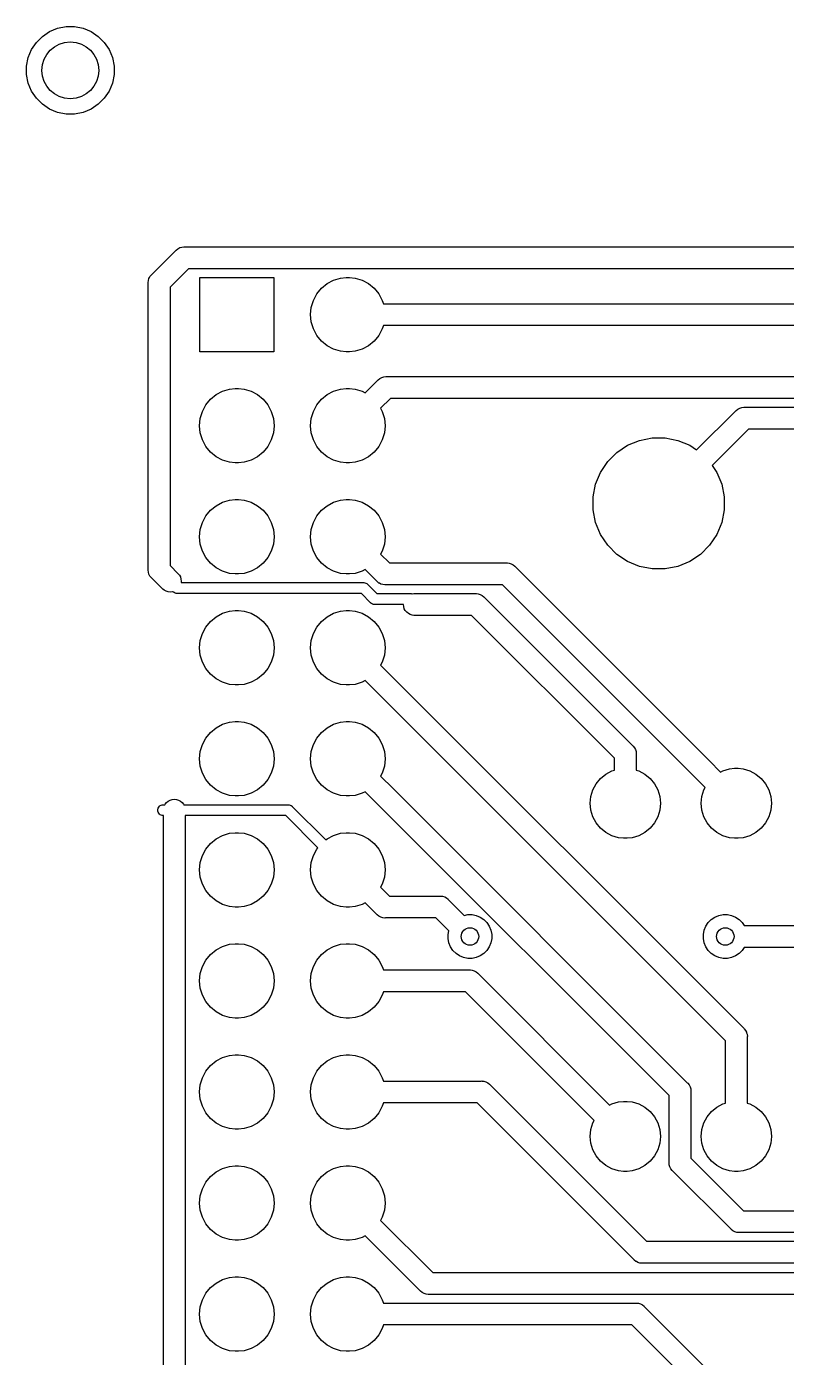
# Model space of a CAD drawing. Extents: x 83.1 to 154.9, y -87.4 to -26.9.
# Drawn here: x 83.07 to 100.46, y -57.38 to -26.94 of the extents above; entities that cross this region are included whole.
import ezdxf

# ---------------------------------------------------------------- set-up
doc = ezdxf.new("R2010")
doc.units = 0
doc.header["$MEASUREMENT"] = 0
doc.layers.add('BLACK', color=7, linetype='CONTINUOUS')

msp = doc.modelspace()

# ---------------------------------------------------------------- linework, layer by layer
at = {"layer": 'BLACK', "linetype": 'CONTINUOUS'}
for p, q in [((83.4365, -27.1632), (83.6003, -27.0538)), ((83.6003, -27.0538), (83.7823, -26.9784)), ((83.7823, -26.9784), (83.9755, -26.94)), ((83.9755, -26.94), (84.1725, -26.94)), ((84.1725, -26.94), (84.3657, -26.9784)), ((84.3657, -26.9784), (84.5477, -27.0538)), ((84.5477, -27.0538), (84.7115, -27.1632)), ((83.1878, -27.4663), (83.2972, -27.3025)), ((83.2972, -27.3025), (83.4365, -27.1632)), ((84.7115, -27.1632), (84.8508, -27.3025)), ((84.8508, -27.3025), (84.9602, -27.4663)), ((83.074, -27.8415), (83.1124, -27.6483)), ((83.1124, -27.6483), (83.1878, -27.4663)), ((84.9602, -27.4663), (85.0356, -27.6483)), ((85.0356, -27.6483), (85.074, -27.8415)), ((83.074, -28.0385), (83.074, -27.8415)), ((85.074, -27.8415), (85.074, -28.0385)), ((83.1124, -28.2317), (83.074, -28.0385)), ((83.1878, -28.4137), (83.1124, -28.2317)), ((85.0356, -28.2317), (84.9602, -28.4137)), ((85.074, -28.0385), (85.0356, -28.2317)), ((83.2972, -28.5775), (83.1878, -28.4137)), ((83.4365, -28.7168), (83.2972, -28.5775)), ((84.8508, -28.5775), (84.7115, -28.7168)), ((84.9602, -28.4137), (84.8508, -28.5775)), ((83.6003, -28.8262), (83.4365, -28.7168)), ((83.7823, -28.9016), (83.6003, -28.8262)), ((83.9755, -28.94), (83.7823, -28.9016)), ((84.3657, -28.9016), (84.1725, -28.94)), ((84.5477, -28.8262), (84.3657, -28.9016)), ((84.7115, -28.7168), (84.5477, -28.8262)), ((84.1725, -28.94), (83.9755, -28.94)), ((85.9379, -32.6105), (86.4885, -32.0599)), ((86.4885, -32.0599), (86.4964, -32.0504)), ((86.4964, -32.0504), (86.5344, -32.0191)), ((86.5344, -32.0191), (86.5779, -31.9959)), ((86.5779, -31.9959), (86.625, -31.9816)), ((86.625, -31.9816), (86.674, -31.9768)), ((86.674, -31.9768), (86.6863, -31.978)), ((86.6863, -31.978), (135.88, -31.978)), ((86.7776, -32.478), (86.356, -32.8995)), ((135.788, -32.478), (86.7776, -32.478)), ((85.8548, -32.796), (85.8596, -32.747)), ((85.856, -32.8083), (85.8548, -32.796)), ((85.856, -39.3577), (85.856, -32.8083)), ((85.8596, -32.747), (85.8739, -32.6999)), ((85.8739, -32.6999), (85.8856, -32.678)), ((85.8856, -32.678), (85.8971, -32.6564)), ((85.8971, -32.6564), (85.9284, -32.6184)), ((85.9284, -32.6184), (85.9379, -32.6105)), ((87.034, -34.378), (87.034, -32.678)), ((87.034, -32.678), (88.734, -32.678)), ((88.734, -32.678), (88.734, -34.378)), ((89.8201, -32.9241), (89.9495, -32.8178)), ((89.9495, -32.8178), (90.0971, -32.7389)), ((90.0971, -32.7389), (90.2574, -32.6903)), ((90.2574, -32.6903), (90.3823, -32.678)), ((90.3823, -32.678), (90.4657, -32.678)), ((90.4657, -32.678), (90.5906, -32.6903)), ((90.5906, -32.6903), (90.7509, -32.7389)), ((90.7509, -32.7389), (90.8985, -32.8178)), ((90.8985, -32.8178), (91.0279, -32.9241)), ((86.356, -32.8995), (86.356, -39.2664)), ((89.6349, -33.2011), (89.7138, -33.0535)), ((89.7138, -33.0535), (89.8201, -32.9241)), ((91.0279, -32.9241), (91.1342, -33.0535)), ((91.1342, -33.0535), (91.2131, -33.2011)), ((89.5699, -33.528), (89.5863, -33.3614)), ((89.5863, -33.3614), (89.6349, -33.2011)), ((91.2131, -33.2011), (91.2364, -33.278)), ((91.2364, -33.278), (113.526, -33.278)), ((89.5863, -33.6946), (89.5699, -33.528)), ((89.6349, -33.8549), (89.5863, -33.6946)), ((91.2364, -33.778), (91.2131, -33.8549)), ((113.434, -33.778), (91.2364, -33.778)), ((89.7138, -34.0025), (89.6349, -33.8549)), ((89.8201, -34.1319), (89.7138, -34.0025)), ((91.1342, -34.0025), (91.0279, -34.1319)), ((91.2131, -33.8549), (91.1342, -34.0025)), ((88.734, -34.378), (87.034, -34.378)), ((89.9495, -34.2382), (89.8201, -34.1319)), ((90.0971, -34.3171), (89.9495, -34.2382)), ((90.2574, -34.3657), (90.0971, -34.3171)), ((90.3823, -34.378), (90.2574, -34.3657)), ((90.4657, -34.378), (90.3823, -34.378)), ((90.5906, -34.3657), (90.4657, -34.378)), ((90.7509, -34.3171), (90.5906, -34.3657)), ((90.8985, -34.2382), (90.7509, -34.3171)), ((91.0279, -34.1319), (90.8985, -34.2382)), ((91.1184, -35.0184), (91.1564, -34.9871)), ((91.1564, -34.9871), (91.1999, -34.9639)), ((91.1999, -34.9639), (91.247, -34.9496)), ((91.247, -34.9496), (91.296, -34.9448)), ((91.296, -34.9448), (91.3083, -34.946)), ((91.3083, -34.946), (109.19, -34.946)), ((87.4095, -35.3578), (87.5571, -35.2789)), ((87.5571, -35.2789), (87.7174, -35.2303)), ((87.7174, -35.2303), (87.8423, -35.218)), ((87.8423, -35.218), (87.9257, -35.218)), ((87.9257, -35.218), (88.0506, -35.2303)), ((88.0506, -35.2303), (88.2109, -35.2789)), ((88.2109, -35.2789), (88.3585, -35.3578)), ((89.9495, -35.3578), (90.0971, -35.2789)), ((90.0971, -35.2789), (90.2574, -35.2303)), ((90.2574, -35.2303), (90.3823, -35.218)), ((90.3823, -35.218), (90.4657, -35.218)), ((90.4657, -35.218), (90.5906, -35.2303)), ((90.5906, -35.2303), (90.7509, -35.2789)), ((90.7509, -35.2789), (90.8217, -35.3168)), ((90.8217, -35.3168), (91.1105, -35.0279)), ((91.1105, -35.0279), (91.1184, -35.0184)), ((87.0949, -35.7411), (87.1738, -35.5935)), ((87.1738, -35.5935), (87.2801, -35.4641)), ((87.2801, -35.4641), (87.4095, -35.3578)), ((88.3585, -35.3578), (88.4879, -35.4641)), ((88.4879, -35.4641), (88.5942, -35.5935)), ((88.5942, -35.5935), (88.6731, -35.7411)), ((89.6349, -35.7411), (89.7138, -35.5935)), ((89.7138, -35.5935), (89.8201, -35.4641)), ((89.8201, -35.4641), (89.9495, -35.3578)), ((91.3996, -35.446), (91.1752, -35.6703)), ((109.098, -35.446), (91.3996, -35.446)), ((87.0299, -36.068), (87.0463, -35.9014)), ((87.0463, -35.9014), (87.0949, -35.7411)), ((88.6731, -35.7411), (88.7217, -35.9014)), ((88.7217, -35.9014), (88.7381, -36.068)), ((89.5699, -36.068), (89.5863, -35.9014)), ((89.5863, -35.9014), (89.6349, -35.7411)), ((91.1752, -35.6703), (91.2131, -35.7411)), ((91.2131, -35.7411), (91.2617, -35.9014)), ((91.2617, -35.9014), (91.2781, -36.068)), ((98.4055, -36.6229), (99.3005, -35.7279)), ((99.3005, -35.7279), (99.3084, -35.7184)), ((99.3084, -35.7184), (99.3464, -35.6871)), ((99.3464, -35.6871), (99.3899, -35.6639)), ((99.3899, -35.6639), (99.437, -35.6496)), ((99.437, -35.6496), (99.486, -35.6448)), ((99.486, -35.6448), (99.4983, -35.646)), ((99.4983, -35.646), (104.464, -35.646)), ((87.0463, -36.2346), (87.0299, -36.068)), ((88.7381, -36.068), (88.7217, -36.2346)), ((89.5863, -36.2346), (89.5699, -36.068)), ((91.2781, -36.068), (91.2617, -36.2346)), ((99.5896, -36.146), (98.7591, -36.9765)), ((104.372, -36.146), (99.5896, -36.146)), ((87.0949, -36.3949), (87.0463, -36.2346)), ((87.1738, -36.5425), (87.0949, -36.3949)), ((88.6731, -36.3949), (88.5942, -36.5425)), ((88.7217, -36.2346), (88.6731, -36.3949)), ((89.6349, -36.3949), (89.5863, -36.2346)), ((89.7138, -36.5425), (89.6349, -36.3949)), ((91.2131, -36.3949), (91.1342, -36.5425)), ((91.2617, -36.2346), (91.2131, -36.3949)), ((96.5798, -36.6809), (96.8255, -36.5167)), ((96.8255, -36.5167), (97.0985, -36.4036)), ((97.0985, -36.4036), (97.3883, -36.346)), ((97.3883, -36.346), (97.6837, -36.346)), ((97.6837, -36.346), (97.9735, -36.4036)), ((97.9735, -36.4036), (98.2465, -36.5167)), ((98.2465, -36.5167), (98.4055, -36.6229)), ((87.2801, -36.6719), (87.1738, -36.5425)), ((87.4095, -36.7782), (87.2801, -36.6719)), ((87.5571, -36.8571), (87.4095, -36.7782)), ((88.3585, -36.7782), (88.2109, -36.8571)), ((88.4879, -36.6719), (88.3585, -36.7782)), ((88.5942, -36.5425), (88.4879, -36.6719)), ((89.8201, -36.6719), (89.7138, -36.5425)), ((89.9495, -36.7782), (89.8201, -36.6719)), ((90.0971, -36.8571), (89.9495, -36.7782)), ((90.8985, -36.7782), (90.7509, -36.8571)), ((91.0279, -36.6719), (90.8985, -36.7782)), ((91.1342, -36.5425), (91.0279, -36.6719)), ((96.3709, -36.8898), (96.5798, -36.6809)), ((87.7174, -36.9057), (87.5571, -36.8571)), ((87.8423, -36.918), (87.7174, -36.9057)), ((87.9257, -36.918), (87.8423, -36.918)), ((88.0506, -36.9057), (87.9257, -36.918)), ((88.2109, -36.8571), (88.0506, -36.9057)), ((90.2574, -36.9057), (90.0971, -36.8571)), ((90.3823, -36.918), (90.2574, -36.9057)), ((90.4657, -36.918), (90.3823, -36.918)), ((90.5906, -36.9057), (90.4657, -36.918)), ((90.7509, -36.8571), (90.5906, -36.9057)), ((96.0936, -37.4085), (96.2067, -37.1355)), ((96.2067, -37.1355), (96.3709, -36.8898)), ((98.7591, -36.9765), (98.8653, -37.1355)), ((98.8653, -37.1355), (98.9784, -37.4085)), ((96.036, -37.6983), (96.0936, -37.4085)), ((98.9784, -37.4085), (99.036, -37.6983)), ((96.036, -37.9937), (96.036, -37.6983)), ((99.036, -37.6983), (99.036, -37.9937)), ((87.1738, -38.1335), (87.2801, -38.0041)), ((87.2801, -38.0041), (87.4095, -37.8978)), ((87.4095, -37.8978), (87.5571, -37.8189)), ((87.5571, -37.8189), (87.7174, -37.7703)), ((87.7174, -37.7703), (87.8423, -37.758)), ((87.8423, -37.758), (87.9257, -37.758)), ((87.9257, -37.758), (88.0506, -37.7703)), ((88.0506, -37.7703), (88.2109, -37.8189)), ((88.2109, -37.8189), (88.3585, -37.8978)), ((88.3585, -37.8978), (88.4879, -38.0041)), ((88.4879, -38.0041), (88.5942, -38.1335)), ((89.7138, -38.1335), (89.8201, -38.0041)), ((89.8201, -38.0041), (89.9495, -37.8978)), ((89.9495, -37.8978), (90.0971, -37.8189)), ((90.0971, -37.8189), (90.2574, -37.7703)), ((90.2574, -37.7703), (90.3823, -37.758)), ((90.3823, -37.758), (90.4657, -37.758)), ((90.4657, -37.758), (90.5906, -37.7703)), ((90.5906, -37.7703), (90.7509, -37.8189)), ((90.7509, -37.8189), (90.8985, -37.8978)), ((90.8985, -37.8978), (91.0279, -38.0041)), ((91.0279, -38.0041), (91.1342, -38.1335)), ((96.0936, -38.2835), (96.036, -37.9937)), ((99.036, -37.9937), (98.9784, -38.2835)), ((87.0463, -38.4414), (87.0949, -38.2811)), ((87.0949, -38.2811), (87.1738, -38.1335)), ((88.5942, -38.1335), (88.6731, -38.2811)), ((88.6731, -38.2811), (88.7217, -38.4414)), ((89.5863, -38.4414), (89.6349, -38.2811)), ((89.6349, -38.2811), (89.7138, -38.1335)), ((91.1342, -38.1335), (91.2131, -38.2811)), ((91.2131, -38.2811), (91.2617, -38.4414)), ((96.2067, -38.5565), (96.0936, -38.2835)), ((98.9784, -38.2835), (98.8653, -38.5565)), ((87.0299, -38.608), (87.0463, -38.4414)), ((87.0463, -38.7746), (87.0299, -38.608)), ((88.7217, -38.4414), (88.7381, -38.608)), ((88.7381, -38.608), (88.7217, -38.7746)), ((89.5699, -38.608), (89.5863, -38.4414)), ((89.5863, -38.7746), (89.5699, -38.608)), ((91.2617, -38.4414), (91.2781, -38.608)), ((91.2781, -38.608), (91.2617, -38.7746)), ((96.3709, -38.8022), (96.2067, -38.5565)), ((98.8653, -38.5565), (98.7011, -38.8022)), ((87.0949, -38.9349), (87.0463, -38.7746)), ((87.1738, -39.0825), (87.0949, -38.9349)), ((88.6731, -38.9349), (88.5942, -39.0825)), ((88.7217, -38.7746), (88.6731, -38.9349)), ((89.6349, -38.9349), (89.5863, -38.7746)), ((89.7138, -39.0825), (89.6349, -38.9349)), ((91.2131, -38.9349), (91.1752, -39.0057)), ((91.2617, -38.7746), (91.2131, -38.9349)), ((96.5798, -39.0111), (96.3709, -38.8022)), ((98.7011, -38.8022), (98.4922, -39.0111)), ((87.2801, -39.2119), (87.1738, -39.0825)), ((87.4095, -39.3182), (87.2801, -39.2119)), ((88.4879, -39.2119), (88.3585, -39.3182)), ((88.5942, -39.0825), (88.4879, -39.2119)), ((89.8201, -39.2119), (89.7138, -39.0825)), ((89.9495, -39.3182), (89.8201, -39.2119)), ((91.1752, -39.0057), (91.3776, -39.208)), ((91.3776, -39.208), (94.0557, -39.208)), ((94.0557, -39.208), (94.068, -39.2068)), ((94.068, -39.2068), (94.0803, -39.208)), ((94.0803, -39.208), (94.117, -39.2116)), ((94.117, -39.2116), (94.1641, -39.2259)), ((94.1641, -39.2259), (94.2076, -39.2491)), ((94.2076, -39.2491), (94.2456, -39.2804)), ((96.8255, -39.1753), (96.5798, -39.0111)), ((97.0985, -39.2884), (96.8255, -39.1753)), ((98.2465, -39.1753), (97.9735, -39.2884)), ((98.4922, -39.0111), (98.2465, -39.1753)), ((85.8548, -39.37), (85.856, -39.3577)), ((85.8596, -39.419), (85.8548, -39.37)), ((85.8739, -39.4661), (85.8596, -39.419)), ((85.8971, -39.5096), (85.8739, -39.4661)), ((85.8739, -39.4661), (85.8739, -39.4661)), ((85.9284, -39.5476), (85.8971, -39.5096)), ((85.9379, -39.5555), (85.9284, -39.5476)), ((86.1919, -39.8095), (85.9379, -39.5555)), ((86.356, -39.2664), (86.5455, -39.4559)), ((86.5455, -39.4559), (86.5689, -39.4844)), ((86.5689, -39.4844), (86.5921, -39.5279)), ((86.5921, -39.5279), (86.6064, -39.575)), ((87.5571, -39.3971), (87.4095, -39.3182)), ((87.7174, -39.4457), (87.5571, -39.3971)), ((87.8423, -39.458), (87.7174, -39.4457)), ((87.9257, -39.458), (87.8423, -39.458)), ((88.0506, -39.4457), (87.9257, -39.458)), ((88.2109, -39.3971), (88.0506, -39.4457)), ((88.3585, -39.3182), (88.2109, -39.3971)), ((90.0971, -39.3971), (89.9495, -39.3182)), ((90.2574, -39.4457), (90.0971, -39.3971)), ((90.3823, -39.458), (90.2574, -39.4457)), ((90.4657, -39.458), (90.3823, -39.458)), ((90.5906, -39.4457), (90.4657, -39.458)), ((90.7509, -39.3971), (90.5906, -39.4457)), ((90.8217, -39.3592), (90.7509, -39.3971)), ((91.0885, -39.6261), (90.8217, -39.3592)), ((94.2456, -39.2804), (94.2535, -39.2899)), ((94.2535, -39.2899), (98.6995, -43.7359)), ((97.3883, -39.346), (97.0985, -39.2884)), ((97.6837, -39.346), (97.3883, -39.346)), ((97.9735, -39.2884), (97.6837, -39.346)), ((86.2204, -39.8329), (86.1919, -39.8095)), ((86.2639, -39.8561), (86.2204, -39.8329)), ((86.311, -39.8704), (86.2639, -39.8561)), ((86.36, -39.8752), (86.311, -39.8704)), ((86.409, -39.8704), (86.36, -39.8752)), ((86.4248, -39.8656), (86.409, -39.8704)), ((86.4263, -39.8671), (86.4248, -39.8656)), ((86.4302, -39.8718), (86.4263, -39.8671)), ((86.4349, -39.8757), (86.4302, -39.8718)), ((86.6064, -39.575), (86.6112, -39.624)), ((86.6112, -39.624), (86.6079, -39.658)), ((86.6079, -39.658), (90.7797, -39.658)), ((90.7797, -39.658), (90.7858, -39.6574)), ((90.7858, -39.6574), (90.7919, -39.658)), ((90.7919, -39.658), (90.7919, -39.658)), ((90.7919, -39.658), (90.8103, -39.6598)), ((90.8103, -39.6598), (90.8339, -39.667)), ((90.8339, -39.667), (90.8556, -39.6786)), ((90.8556, -39.6786), (90.8746, -39.6942)), ((90.8746, -39.6942), (90.8785, -39.699)), ((90.8785, -39.699), (91.0876, -39.908)), ((91.0964, -39.6356), (91.0885, -39.6261)), ((91.1344, -39.6669), (91.0964, -39.6356)), ((91.1459, -39.673), (91.1344, -39.6669)), ((91.1779, -39.6901), (91.1459, -39.673)), ((91.225, -39.7044), (91.1779, -39.6901)), ((91.274, -39.7092), (91.225, -39.7044)), ((91.2863, -39.708), (91.274, -39.7092)), ((93.9644, -39.708), (91.2863, -39.708)), ((98.3459, -44.0895), (93.9644, -39.708)), ((86.4467, -39.8854), (86.4349, -39.8757)), ((86.4349, -39.8757), (86.4349, -39.8757)), ((86.4492, -39.8874), (86.4467, -39.8854)), ((86.4709, -39.899), (86.4492, -39.8874)), ((86.4945, -39.9062), (86.4709, -39.899)), ((86.5129, -39.908), (86.4945, -39.9062)), ((86.519, -39.9086), (86.5129, -39.908)), ((86.5129, -39.908), (86.5129, -39.908)), ((86.5251, -39.908), (86.519, -39.9086)), ((90.734, -39.908), (86.5251, -39.908)), ((90.9431, -40.1171), (90.734, -39.908)), ((90.947, -40.1218), (90.9431, -40.1171)), ((90.9518, -40.1257), (90.947, -40.1218)), ((90.966, -40.1374), (90.9518, -40.1257)), ((90.9878, -40.1491), (90.966, -40.1374)), ((91.0113, -40.1562), (90.9878, -40.1491)), ((91.0297, -40.158), (91.0113, -40.1562)), ((91.0358, -40.1586), (91.0297, -40.158)), ((91.0297, -40.158), (91.0297, -40.158)), ((91.0419, -40.158), (91.0358, -40.1586)), ((91.6968, -40.158), (91.0419, -40.158)), ((91.0876, -39.908), (91.8429, -39.908)), ((91.7016, -40.207), (91.6968, -40.158)), ((91.8429, -39.908), (91.849, -39.9074)), ((91.849, -39.9074), (91.8551, -39.908)), ((91.8551, -39.908), (91.8551, -39.908)), ((91.8551, -39.908), (91.8735, -39.9098)), ((91.8735, -39.9098), (91.8892, -39.9146)), ((91.8892, -39.9146), (91.899, -39.9116)), ((91.899, -39.9116), (91.9357, -39.908)), ((91.9357, -39.908), (93.3471, -39.908)), ((93.3471, -39.908), (93.3594, -39.9068)), ((93.3594, -39.9068), (93.3717, -39.908)), ((93.3717, -39.908), (93.4084, -39.9116)), ((93.4084, -39.9116), (93.4555, -39.9259)), ((93.4555, -39.9259), (93.4989, -39.9491)), ((93.4989, -39.9491), (93.537, -39.9804)), ((93.537, -39.9804), (93.5448, -39.9899)), ((93.5448, -39.9899), (96.9421, -43.3872)), ((87.2801, -40.5441), (87.4095, -40.4378)), ((87.4095, -40.4378), (87.5571, -40.3589)), ((87.5571, -40.3589), (87.7174, -40.3103)), ((87.7174, -40.3103), (87.8423, -40.298)), ((87.8423, -40.298), (87.9257, -40.298)), ((87.9257, -40.298), (88.0506, -40.3103)), ((88.0506, -40.3103), (88.2109, -40.3589)), ((88.2109, -40.3589), (88.3585, -40.4378)), ((88.3585, -40.4378), (88.4879, -40.5441)), ((89.8201, -40.5441), (89.9495, -40.4378)), ((89.9495, -40.4378), (90.0971, -40.3589)), ((90.0971, -40.3589), (90.2574, -40.3103)), ((90.2574, -40.3103), (90.3823, -40.298)), ((90.3823, -40.298), (90.4657, -40.298)), ((90.4657, -40.298), (90.5906, -40.3103)), ((90.5906, -40.3103), (90.7509, -40.3589)), ((90.7509, -40.3589), (90.8985, -40.4378)), ((90.8985, -40.4378), (91.0279, -40.5441)), ((91.7159, -40.2541), (91.7016, -40.207)), ((91.7391, -40.2976), (91.7159, -40.2541)), ((91.7704, -40.3356), (91.7391, -40.2976)), ((91.8084, -40.3669), (91.7704, -40.3356)), ((91.8519, -40.3901), (91.8084, -40.3669)), ((91.899, -40.4044), (91.8519, -40.3901)), ((91.9357, -40.408), (91.899, -40.4044)), ((93.2558, -40.408), (91.9357, -40.408)), ((96.524, -43.6762), (93.2558, -40.408)), ((87.0949, -40.8211), (87.1738, -40.6735)), ((87.1738, -40.6735), (87.2801, -40.5441)), ((88.4879, -40.5441), (88.5942, -40.6735)), ((88.5942, -40.6735), (88.6731, -40.8211)), ((89.6349, -40.8211), (89.7138, -40.6735)), ((89.7138, -40.6735), (89.8201, -40.5441)), ((91.0279, -40.5441), (91.1342, -40.6735)), ((91.1342, -40.6735), (91.2131, -40.8211)), ((87.0299, -41.148), (87.0463, -40.9814)), ((87.0463, -40.9814), (87.0949, -40.8211)), ((88.6731, -40.8211), (88.7217, -40.9814)), ((88.7217, -40.9814), (88.7381, -41.148)), ((89.5699, -41.148), (89.5863, -40.9814)), ((89.5863, -40.9814), (89.6349, -40.8211)), ((91.2131, -40.8211), (91.2617, -40.9814)), ((91.2617, -40.9814), (91.2781, -41.148)), ((87.0463, -41.3146), (87.0299, -41.148)), ((87.0949, -41.4749), (87.0463, -41.3146)), ((88.7217, -41.3146), (88.6731, -41.4749)), ((88.7381, -41.148), (88.7217, -41.3146)), ((89.5863, -41.3146), (89.5699, -41.148)), ((89.6349, -41.4749), (89.5863, -41.3146)), ((91.2617, -41.3146), (91.2131, -41.4749)), ((91.2781, -41.148), (91.2617, -41.3146)), ((87.1738, -41.6225), (87.0949, -41.4749)), ((87.2801, -41.7519), (87.1738, -41.6225)), ((88.5942, -41.6225), (88.4879, -41.7519)), ((88.6731, -41.4749), (88.5942, -41.6225)), ((89.7138, -41.6225), (89.6349, -41.4749)), ((89.8201, -41.7519), (89.7138, -41.6225)), ((91.2131, -41.4749), (91.1752, -41.5457)), ((91.1752, -41.5457), (99.4821, -49.8525)), ((87.4095, -41.8582), (87.2801, -41.7519)), ((87.5571, -41.9371), (87.4095, -41.8582)), ((87.7174, -41.9857), (87.5571, -41.9371)), ((87.8423, -41.998), (87.7174, -41.9857)), ((87.9257, -41.998), (87.8423, -41.998)), ((88.0506, -41.9857), (87.9257, -41.998)), ((88.2109, -41.9371), (88.0506, -41.9857)), ((88.3585, -41.8582), (88.2109, -41.9371)), ((88.4879, -41.7519), (88.3585, -41.8582)), ((89.9495, -41.8582), (89.8201, -41.7519)), ((90.0971, -41.9371), (89.9495, -41.8582)), ((90.2574, -41.9857), (90.0971, -41.9371)), ((90.3823, -41.998), (90.2574, -41.9857)), ((90.4657, -41.998), (90.3823, -41.998)), ((90.5906, -41.9857), (90.4657, -41.998)), ((90.7509, -41.9371), (90.5906, -41.9857)), ((90.8217, -41.8992), (90.7509, -41.9371)), ((99.064, -50.1416), (90.8217, -41.8992)), ((87.4095, -42.9778), (87.5571, -42.8989)), ((87.5571, -42.8989), (87.7174, -42.8503)), ((87.7174, -42.8503), (87.8423, -42.838)), ((87.8423, -42.838), (87.9257, -42.838)), ((87.9257, -42.838), (88.0506, -42.8503)), ((88.0506, -42.8503), (88.2109, -42.8989)), ((88.2109, -42.8989), (88.3585, -42.9778)), ((89.9495, -42.9778), (90.0971, -42.8989)), ((90.0971, -42.8989), (90.2574, -42.8503)), ((90.2574, -42.8503), (90.3823, -42.838)), ((90.3823, -42.838), (90.4657, -42.838)), ((90.4657, -42.838), (90.5906, -42.8503)), ((90.5906, -42.8503), (90.7509, -42.8989)), ((90.7509, -42.8989), (90.8985, -42.9778)), ((87.0949, -43.3611), (87.1738, -43.2135)), ((87.1738, -43.2135), (87.2801, -43.0841)), ((87.2801, -43.0841), (87.4095, -42.9778)), ((88.3585, -42.9778), (88.4879, -43.0841)), ((88.4879, -43.0841), (88.5942, -43.2135)), ((88.5942, -43.2135), (88.6731, -43.3611)), ((89.6349, -43.3611), (89.7138, -43.2135)), ((89.7138, -43.2135), (89.8201, -43.0841)), ((89.8201, -43.0841), (89.9495, -42.9778)), ((90.8985, -42.9778), (91.0279, -43.0841)), ((91.0279, -43.0841), (91.1342, -43.2135)), ((91.1342, -43.2135), (91.2131, -43.3611)), ((87.0299, -43.688), (87.0463, -43.5214)), ((87.0463, -43.5214), (87.0949, -43.3611)), ((88.6731, -43.3611), (88.7217, -43.5214)), ((88.7217, -43.5214), (88.7381, -43.688)), ((89.5699, -43.688), (89.5863, -43.5214)), ((89.5863, -43.5214), (89.6349, -43.3611)), ((91.2131, -43.3611), (91.2617, -43.5214)), ((91.2617, -43.5214), (91.2781, -43.688)), ((96.9421, -43.3872), (96.9516, -43.395)), ((96.9516, -43.395), (96.9829, -43.4331)), ((96.9829, -43.4331), (97.0061, -43.4765)), ((97.0061, -43.4765), (97.0204, -43.5236)), ((97.0204, -43.5236), (97.0223, -43.5436)), ((87.0463, -43.8546), (87.0299, -43.688)), ((88.7381, -43.688), (88.7217, -43.8546)), ((89.5863, -43.8546), (89.5699, -43.688)), ((91.2781, -43.688), (91.2617, -43.8546)), ((96.524, -43.9438), (96.524, -43.6762)), ((97.0223, -43.5436), (97.0252, -43.5726)), ((97.0252, -43.5726), (97.024, -43.5849)), ((97.024, -43.5849), (97.024, -43.9438)), ((98.6995, -43.7359), (98.6995, -43.7359)), ((98.6995, -43.7359), (98.9533, -43.9897)), ((87.0949, -44.0149), (87.0463, -43.8546)), ((87.1738, -44.1625), (87.0949, -44.0149)), ((88.6731, -44.0149), (88.5942, -44.1625)), ((88.7217, -43.8546), (88.6731, -44.0149)), ((89.6349, -44.0149), (89.5863, -43.8546)), ((89.7138, -44.1625), (89.6349, -44.0149)), ((91.2131, -44.0149), (91.1752, -44.0857)), ((91.1752, -44.0857), (91.4595, -44.3699)), ((91.2617, -43.8546), (91.2131, -44.0149)), ((96.1056, -44.2574), (96.2056, -44.1356)), ((96.2056, -44.1356), (96.3274, -44.0356)), ((96.3274, -44.0356), (96.4664, -43.9613)), ((96.4664, -43.9613), (96.524, -43.9438)), ((97.024, -43.9438), (97.0816, -43.9613)), ((97.0816, -43.9613), (97.2206, -44.0356)), ((97.2206, -44.0356), (97.3424, -44.1356)), ((97.3424, -44.1356), (97.4424, -44.2574)), ((98.5997, -44.3433), (98.3459, -44.0895)), ((98.3459, -44.0895), (98.3459, -44.0895)), ((98.9533, -43.9897), (99.0064, -43.9613)), ((99.0064, -43.9613), (99.1572, -43.9156)), ((99.1572, -43.9156), (99.2747, -43.904)), ((99.2747, -43.904), (99.3533, -43.904)), ((99.3533, -43.904), (99.4708, -43.9156)), ((99.4708, -43.9156), (99.6216, -43.9613)), ((99.6216, -43.9613), (99.7606, -44.0356)), ((99.7606, -44.0356), (99.8824, -44.1356)), ((99.8824, -44.1356), (99.9824, -44.2574)), ((87.2801, -44.2919), (87.1738, -44.1625)), ((87.4095, -44.3982), (87.2801, -44.2919)), ((87.5571, -44.4771), (87.4095, -44.3982)), ((88.3585, -44.3982), (88.2109, -44.4771)), ((88.4879, -44.2919), (88.3585, -44.3982)), ((88.5942, -44.1625), (88.4879, -44.2919)), ((89.8201, -44.2919), (89.7138, -44.1625)), ((89.9495, -44.3982), (89.8201, -44.2919)), ((90.0971, -44.4771), (89.9495, -44.3982)), ((90.8217, -44.4392), (90.7509, -44.4771)), ((91.1059, -44.7235), (90.8217, -44.4392)), ((91.4595, -44.3699), (91.4595, -44.3699)), ((91.4595, -44.3699), (98.1921, -51.1025)), ((95.9856, -44.5472), (96.0313, -44.3964)), ((96.0313, -44.3964), (96.1056, -44.2574)), ((97.4424, -44.2574), (97.5167, -44.3964)), ((97.5167, -44.3964), (97.5624, -44.5472)), ((98.5256, -44.5472), (98.5713, -44.3964)), ((98.5713, -44.3964), (98.5997, -44.3433)), ((99.9824, -44.2574), (100.057, -44.3964)), ((100.057, -44.3964), (100.102, -44.5472)), ((86.1529, -44.747), (86.1765, -44.7398)), ((86.1765, -44.7398), (86.1949, -44.738)), ((86.1949, -44.738), (86.2383, -44.738)), ((86.2383, -44.738), (86.2461, -44.7234)), ((86.2461, -44.7234), (86.2774, -44.6854)), ((86.2774, -44.6854), (86.3154, -44.6541)), ((86.3154, -44.6541), (86.3589, -44.6309)), ((86.3589, -44.6309), (86.406, -44.6166)), ((86.406, -44.6166), (86.455, -44.6118)), ((86.455, -44.6118), (86.504, -44.6166)), ((86.504, -44.6166), (86.5511, -44.6309)), ((86.5511, -44.6309), (86.5946, -44.6541)), ((86.5946, -44.6541), (86.6326, -44.6854)), ((86.6326, -44.6854), (86.6639, -44.7234)), ((86.6639, -44.7234), (86.6717, -44.738)), ((86.6717, -44.738), (89.0529, -44.738)), ((87.7174, -44.5257), (87.5571, -44.4771)), ((87.8423, -44.538), (87.7174, -44.5257)), ((87.9257, -44.538), (87.8423, -44.538)), ((88.0506, -44.5257), (87.9257, -44.538)), ((88.2109, -44.4771), (88.0506, -44.5257)), ((89.0529, -44.738), (89.059, -44.7374)), ((89.059, -44.7374), (89.0651, -44.738)), ((89.0651, -44.738), (89.0651, -44.738)), ((89.0651, -44.738), (89.0835, -44.7398)), ((89.0835, -44.7398), (89.1071, -44.747)), ((90.2574, -44.5257), (90.0971, -44.4771)), ((90.3823, -44.538), (90.2574, -44.5257)), ((90.4657, -44.538), (90.3823, -44.538)), ((90.5906, -44.5257), (90.4657, -44.538)), ((90.7509, -44.4771), (90.5906, -44.5257)), ((97.774, -51.3916), (91.1059, -44.7235)), ((91.1059, -44.7235), (91.1059, -44.7235)), ((95.9701, -44.704), (95.9856, -44.5472)), ((95.9856, -44.8608), (95.9701, -44.704)), ((97.5624, -44.5472), (97.5779, -44.704)), ((97.5779, -44.704), (97.5624, -44.8608)), ((98.5101, -44.704), (98.5256, -44.5472)), ((98.5256, -44.8608), (98.5101, -44.704)), ((100.102, -44.5472), (100.118, -44.704)), ((100.118, -44.704), (100.102, -44.8608)), ((86.0754, -44.863), (86.0778, -44.8385)), ((86.0778, -44.8875), (86.0754, -44.863)), ((86.0778, -44.8385), (86.085, -44.8149)), ((86.085, -44.9111), (86.0778, -44.8875)), ((86.085, -44.8149), (86.0966, -44.7932)), ((86.0966, -44.9328), (86.085, -44.9111)), ((86.0966, -44.7932), (86.1122, -44.7742)), ((86.1122, -44.9518), (86.0966, -44.9328)), ((86.1122, -44.7742), (86.1312, -44.7586)), ((86.1312, -44.9674), (86.1122, -44.9518)), ((86.1312, -44.7586), (86.1529, -44.747)), ((86.1529, -44.979), (86.1312, -44.9674)), ((86.1765, -44.9862), (86.1529, -44.979)), ((86.1949, -44.988), (86.1765, -44.9862)), ((86.205, -44.988), (86.1949, -44.988)), ((86.205, -67.8734), (86.205, -44.988)), ((89.0072, -44.988), (86.705, -44.988)), ((86.705, -44.988), (86.705, -67.5844)), ((89.7404, -45.7211), (89.0072, -44.988)), ((89.1071, -44.747), (89.1288, -44.7586)), ((89.1288, -44.7586), (89.1478, -44.7742)), ((89.1478, -44.7742), (89.1517, -44.779)), ((89.1517, -44.779), (89.9171, -45.5444)), ((96.0313, -45.0116), (95.9856, -44.8608)), ((96.1056, -45.1506), (96.0313, -45.0116)), ((97.5167, -45.0116), (97.4424, -45.1506)), ((97.5624, -44.8608), (97.5167, -45.0116)), ((98.5713, -45.0116), (98.5256, -44.8608)), ((98.6456, -45.1506), (98.5713, -45.0116)), ((100.057, -45.0116), (99.9824, -45.1506)), ((100.102, -44.8608), (100.057, -45.0116)), ((96.2056, -45.2724), (96.1056, -45.1506)), ((96.3274, -45.3724), (96.2056, -45.2724)), ((97.3424, -45.2724), (97.2206, -45.3724)), ((97.4424, -45.1506), (97.3424, -45.2724)), ((98.7456, -45.2724), (98.6456, -45.1506)), ((98.8674, -45.3724), (98.7456, -45.2724)), ((99.8824, -45.2724), (99.7606, -45.3724)), ((99.9824, -45.1506), (99.8824, -45.2724)), ((87.1738, -45.7535), (87.2801, -45.6241)), ((87.2801, -45.6241), (87.4095, -45.5178)), ((87.4095, -45.5178), (87.5571, -45.4389)), ((87.5571, -45.4389), (87.7174, -45.3903)), ((87.7174, -45.3903), (87.8423, -45.378)), ((87.8423, -45.378), (87.9257, -45.378)), ((87.9257, -45.378), (88.0506, -45.3903)), ((88.0506, -45.3903), (88.2109, -45.4389)), ((88.2109, -45.4389), (88.3585, -45.5178)), ((88.3585, -45.5178), (88.4879, -45.6241)), ((88.4879, -45.6241), (88.5942, -45.7535)), ((89.9171, -45.5444), (89.9495, -45.5178)), ((89.9495, -45.5178), (90.0971, -45.4389)), ((90.0971, -45.4389), (90.2574, -45.3903)), ((90.2574, -45.3903), (90.3823, -45.378)), ((90.3823, -45.378), (90.4657, -45.378)), ((90.4657, -45.378), (90.5906, -45.3903)), ((90.5906, -45.3903), (90.7509, -45.4389)), ((90.7509, -45.4389), (90.8985, -45.5178)), ((90.8985, -45.5178), (91.0279, -45.6241)), ((91.0279, -45.6241), (91.1342, -45.7535)), ((96.4664, -45.4467), (96.3274, -45.3724)), ((96.6172, -45.4924), (96.4664, -45.4467)), ((96.7347, -45.504), (96.6172, -45.4924)), ((96.8133, -45.504), (96.7347, -45.504)), ((96.9308, -45.4924), (96.8133, -45.504)), ((97.0816, -45.4467), (96.9308, -45.4924)), ((97.2206, -45.3724), (97.0816, -45.4467)), ((99.0064, -45.4467), (98.8674, -45.3724)), ((99.1572, -45.4924), (99.0064, -45.4467)), ((99.2747, -45.504), (99.1572, -45.4924)), ((99.3533, -45.504), (99.2747, -45.504)), ((99.4708, -45.4924), (99.3533, -45.504)), ((99.6216, -45.4467), (99.4708, -45.4924)), ((99.7606, -45.3724), (99.6216, -45.4467)), ((87.0463, -46.0614), (87.0949, -45.9011)), ((87.0949, -45.9011), (87.1738, -45.7535)), ((88.5942, -45.7535), (88.6731, -45.9011)), ((88.6731, -45.9011), (88.7217, -46.0614)), ((89.5863, -46.0614), (89.6349, -45.9011)), ((89.6349, -45.9011), (89.7138, -45.7535)), ((89.7138, -45.7535), (89.7404, -45.7211)), ((91.1342, -45.7535), (91.2131, -45.9011)), ((91.2131, -45.9011), (91.2617, -46.0614)), ((87.0299, -46.228), (87.0463, -46.0614)), ((87.0463, -46.3946), (87.0299, -46.228)), ((88.7217, -46.0614), (88.7381, -46.228)), ((88.7381, -46.228), (88.7217, -46.3946)), ((89.5699, -46.228), (89.5863, -46.0614)), ((89.5863, -46.3946), (89.5699, -46.228)), ((91.2617, -46.0614), (91.2781, -46.228)), ((91.2781, -46.228), (91.2617, -46.3946)), ((87.0949, -46.5549), (87.0463, -46.3946)), ((87.1738, -46.7025), (87.0949, -46.5549)), ((88.6731, -46.5549), (88.5942, -46.7025)), ((88.7217, -46.3946), (88.6731, -46.5549)), ((89.6349, -46.5549), (89.5863, -46.3946)), ((89.7138, -46.7025), (89.6349, -46.5549)), ((91.2131, -46.5549), (91.1752, -46.6257)), ((91.2617, -46.3946), (91.2131, -46.5549)), ((87.2801, -46.8319), (87.1738, -46.7025)), ((87.4095, -46.9382), (87.2801, -46.8319)), ((88.4879, -46.8319), (88.3585, -46.9382)), ((88.5942, -46.7025), (88.4879, -46.8319)), ((89.8201, -46.8319), (89.7138, -46.7025)), ((89.9495, -46.9382), (89.8201, -46.8319)), ((91.1752, -46.6257), (91.3776, -46.828)), ((91.3776, -46.828), (92.5317, -46.828)), ((92.5317, -46.828), (92.544, -46.8268)), ((92.544, -46.8268), (92.5563, -46.828)), ((92.5563, -46.828), (92.593, -46.8316)), ((92.593, -46.8316), (92.6401, -46.8459)), ((92.6401, -46.8459), (92.6836, -46.8691)), ((92.6836, -46.8691), (92.7216, -46.9004)), ((87.5571, -47.0171), (87.4095, -46.9382)), ((87.7174, -47.0657), (87.5571, -47.0171)), ((87.8423, -47.078), (87.7174, -47.0657)), ((87.9257, -47.078), (87.8423, -47.078)), ((88.0506, -47.0657), (87.9257, -47.078)), ((88.2109, -47.0171), (88.0506, -47.0657)), ((88.3585, -46.9382), (88.2109, -47.0171)), ((90.0971, -47.0171), (89.9495, -46.9382)), ((90.2574, -47.0657), (90.0971, -47.0171)), ((90.3823, -47.078), (90.2574, -47.0657)), ((90.4657, -47.078), (90.3823, -47.078)), ((90.5906, -47.0657), (90.4657, -47.078)), ((90.7509, -47.0171), (90.5906, -47.0657)), ((90.8217, -46.9792), (90.7509, -47.0171)), ((91.0885, -47.2461), (90.8217, -46.9792)), ((92.7216, -46.9004), (92.7295, -46.9099)), ((92.7295, -46.9099), (93.0877, -47.2681)), ((91.0964, -47.2556), (91.0885, -47.2461)), ((91.1344, -47.2869), (91.0964, -47.2556)), ((91.1757, -47.3089), (91.1344, -47.2869)), ((91.1779, -47.3101), (91.1757, -47.3089)), ((91.225, -47.3244), (91.1779, -47.3101)), ((91.274, -47.3292), (91.225, -47.3244)), ((91.2863, -47.328), (91.274, -47.3292)), ((92.4404, -47.328), (91.2863, -47.328)), ((92.7341, -47.6217), (92.4404, -47.328)), ((93.0877, -47.2681), (93.1688, -47.252)), ((93.1688, -47.252), (93.2672, -47.252)), ((93.2672, -47.252), (93.3638, -47.2712)), ((93.3638, -47.2712), (93.4548, -47.3089)), ((93.4548, -47.3089), (93.5367, -47.3636)), ((93.5367, -47.3636), (93.6064, -47.4333)), ((93.6064, -47.4333), (93.6611, -47.5152)), ((98.6169, -47.5152), (98.6716, -47.4333)), ((98.6716, -47.4333), (98.7413, -47.3636)), ((98.7413, -47.3636), (98.8232, -47.3089)), ((98.8232, -47.3089), (98.9142, -47.2712)), ((98.9142, -47.2712), (99.0108, -47.252)), ((99.0108, -47.252), (99.1092, -47.252)), ((99.1092, -47.252), (99.2058, -47.2712)), ((99.2058, -47.2712), (99.2968, -47.3089)), ((99.2968, -47.3089), (99.3787, -47.3636)), ((99.3787, -47.3636), (99.4484, -47.4333)), ((99.4484, -47.4333), (99.4943, -47.502)), ((92.718, -47.7028), (92.7341, -47.6217)), ((92.718, -47.8012), (92.718, -47.7028)), ((93.6611, -47.5152), (93.6988, -47.6062)), ((93.6988, -47.6062), (93.718, -47.7028)), ((93.718, -47.7028), (93.718, -47.8012)), ((98.56, -47.7028), (98.5792, -47.6062)), ((98.56, -47.8012), (98.56, -47.7028)), ((98.5792, -47.6062), (98.6169, -47.5152)), ((99.4943, -47.502), (100.941, -47.502)), ((87.2801, -48.1641), (87.4095, -48.0578)), ((87.4095, -48.0578), (87.5571, -47.9789)), ((87.5571, -47.9789), (87.7174, -47.9303)), ((87.7174, -47.9303), (87.8423, -47.918)), ((87.8423, -47.918), (87.9257, -47.918)), ((87.9257, -47.918), (88.0506, -47.9303)), ((88.0506, -47.9303), (88.2109, -47.9789)), ((88.2109, -47.9789), (88.3585, -48.0578)), ((88.3585, -48.0578), (88.4879, -48.1641)), ((89.8201, -48.1641), (89.9495, -48.0578)), ((89.9495, -48.0578), (90.0971, -47.9789)), ((90.0971, -47.9789), (90.2574, -47.9303)), ((90.2574, -47.9303), (90.3823, -47.918)), ((90.3823, -47.918), (90.4657, -47.918)), ((90.4657, -47.918), (90.5906, -47.9303)), ((90.5906, -47.9303), (90.7509, -47.9789)), ((90.7509, -47.9789), (90.8985, -48.0578)), ((90.8985, -48.0578), (91.0279, -48.1641)), ((92.7372, -47.8978), (92.718, -47.8012)), ((92.7749, -47.9888), (92.7372, -47.8978)), ((92.8296, -48.0707), (92.7749, -47.9888)), ((92.8993, -48.1404), (92.8296, -48.0707)), ((93.6064, -48.0707), (93.5367, -48.1404)), ((93.6611, -47.9888), (93.6064, -48.0707)), ((93.6988, -47.8978), (93.6611, -47.9888)), ((93.718, -47.8012), (93.6988, -47.8978)), ((98.5792, -47.8978), (98.56, -47.8012)), ((98.6169, -47.9888), (98.5792, -47.8978)), ((98.6716, -48.0707), (98.6169, -47.9888)), ((98.7413, -48.1404), (98.6716, -48.0707)), ((99.4484, -48.0707), (99.3787, -48.1404)), ((99.4943, -48.002), (99.4484, -48.0707)), ((100.85, -48.002), (99.4943, -48.002)), ((87.0949, -48.4411), (87.1738, -48.2935)), ((87.1738, -48.2935), (87.2801, -48.1641)), ((88.4879, -48.1641), (88.5942, -48.2935)), ((88.5942, -48.2935), (88.6731, -48.4411)), ((89.6349, -48.4411), (89.7138, -48.2935)), ((89.7138, -48.2935), (89.8201, -48.1641)), ((91.0279, -48.1641), (91.1342, -48.2935)), ((91.1342, -48.2935), (91.2131, -48.4411)), ((92.9812, -48.1951), (92.8993, -48.1404)), ((93.0722, -48.2328), (92.9812, -48.1951)), ((93.1688, -48.252), (93.0722, -48.2328)), ((93.2672, -48.252), (93.1688, -48.252)), ((93.3638, -48.2328), (93.2672, -48.252)), ((93.4548, -48.1951), (93.3638, -48.2328)), ((93.5367, -48.1404), (93.4548, -48.1951)), ((98.8232, -48.1951), (98.7413, -48.1404)), ((98.9142, -48.2328), (98.8232, -48.1951)), ((99.0108, -48.252), (98.9142, -48.2328)), ((99.1092, -48.252), (99.0108, -48.252)), ((99.2058, -48.2328), (99.1092, -48.252)), ((99.2968, -48.1951), (99.2058, -48.2328)), ((99.3787, -48.1404), (99.2968, -48.1951)), ((87.0299, -48.768), (87.0463, -48.6014)), ((87.0463, -48.6014), (87.0949, -48.4411)), ((88.6731, -48.4411), (88.7217, -48.6014)), ((88.7217, -48.6014), (88.7381, -48.768)), ((89.5699, -48.768), (89.5863, -48.6014)), ((89.5863, -48.6014), (89.6349, -48.4411)), ((91.2131, -48.4411), (91.2364, -48.518)), ((91.2364, -48.518), (93.2057, -48.518)), ((93.2057, -48.518), (93.218, -48.5168)), ((93.218, -48.5168), (93.2303, -48.518)), ((93.2303, -48.518), (93.267, -48.5216)), ((93.267, -48.5216), (93.3141, -48.5359)), ((93.3141, -48.5359), (93.3576, -48.5591)), ((93.3576, -48.5591), (93.3956, -48.5904)), ((93.3956, -48.5904), (93.4035, -48.5999)), ((93.4035, -48.5999), (96.4133, -51.6097)), ((87.0463, -48.9346), (87.0299, -48.768)), ((87.0949, -49.0949), (87.0463, -48.9346)), ((88.7217, -48.9346), (88.6731, -49.0949)), ((88.7381, -48.768), (88.7217, -48.9346)), ((89.5863, -48.9346), (89.5699, -48.768)), ((89.6349, -49.0949), (89.5863, -48.9346)), ((87.1738, -49.2425), (87.0949, -49.0949)), ((87.2801, -49.3719), (87.1738, -49.2425)), ((88.5942, -49.2425), (88.4879, -49.3719)), ((88.6731, -49.0949), (88.5942, -49.2425)), ((89.7138, -49.2425), (89.6349, -49.0949)), ((89.8201, -49.3719), (89.7138, -49.2425)), ((91.1342, -49.2425), (91.0279, -49.3719)), ((91.2131, -49.0949), (91.1342, -49.2425)), ((91.2364, -49.018), (91.2131, -49.0949)), ((93.1144, -49.018), (91.2364, -49.018)), ((96.0597, -51.9633), (93.1144, -49.018)), ((87.4095, -49.4782), (87.2801, -49.3719)), ((87.5571, -49.5571), (87.4095, -49.4782)), ((87.7174, -49.6057), (87.5571, -49.5571)), ((87.8423, -49.618), (87.7174, -49.6057)), ((88.0506, -49.6057), (87.9257, -49.618)), ((88.2109, -49.5571), (88.0506, -49.6057)), ((88.3585, -49.4782), (88.2109, -49.5571)), ((88.4879, -49.3719), (88.3585, -49.4782)), ((89.9495, -49.4782), (89.8201, -49.3719)), ((90.0971, -49.5571), (89.9495, -49.4782)), ((90.2574, -49.6057), (90.0971, -49.5571)), ((90.3823, -49.618), (90.2574, -49.6057)), ((90.5906, -49.6057), (90.4657, -49.618)), ((90.7509, -49.5571), (90.5906, -49.6057)), ((90.8985, -49.4782), (90.7509, -49.5571)), ((91.0279, -49.3719), (90.8985, -49.4782)), ((87.9257, -49.618), (87.8423, -49.618)), ((90.4657, -49.618), (90.3823, -49.618)), ((99.4821, -49.8525), (99.4916, -49.8604)), ((99.4916, -49.8604), (99.5229, -49.8984)), ((99.5229, -49.8984), (99.5461, -49.9419)), ((99.064, -51.5638), (99.064, -50.1416)), ((99.5461, -49.9419), (99.5496, -49.9534)), ((99.5496, -49.9534), (99.5604, -49.989)), ((99.5604, -49.989), (99.5652, -50.038)), ((99.5652, -50.038), (99.564, -50.0503)), ((99.564, -50.0503), (99.564, -51.5638)), ((87.4095, -50.5978), (87.5571, -50.5189)), ((87.5571, -50.5189), (87.7174, -50.4703)), ((87.7174, -50.4703), (87.8423, -50.458)), ((87.8423, -50.458), (87.9257, -50.458)), ((87.9257, -50.458), (88.0506, -50.4703)), ((88.0506, -50.4703), (88.2109, -50.5189)), ((88.2109, -50.5189), (88.3585, -50.5978)), ((89.9495, -50.5978), (90.0971, -50.5189)), ((90.0971, -50.5189), (90.2574, -50.4703)), ((90.2574, -50.4703), (90.3823, -50.458)), ((90.3823, -50.458), (90.4657, -50.458)), ((90.4657, -50.458), (90.5906, -50.4703)), ((90.5906, -50.4703), (90.7509, -50.5189)), ((90.7509, -50.5189), (90.8985, -50.5978)), ((87.1738, -50.8335), (87.2801, -50.7041)), ((87.2801, -50.7041), (87.4095, -50.5978)), ((88.3585, -50.5978), (88.4879, -50.7041)), ((88.4879, -50.7041), (88.5942, -50.8335)), ((89.7138, -50.8335), (89.8201, -50.7041)), ((89.8201, -50.7041), (89.9495, -50.5978)), ((90.8985, -50.5978), (91.0279, -50.7041)), ((91.0279, -50.7041), (91.1342, -50.8335)), ((87.0463, -51.1414), (87.0949, -50.9811)), ((87.0949, -50.9811), (87.1738, -50.8335)), ((88.5942, -50.8335), (88.6731, -50.9811)), ((88.6731, -50.9811), (88.7217, -51.1414)), ((89.5863, -51.1414), (89.6349, -50.9811)), ((89.6349, -50.9811), (89.7138, -50.8335)), ((91.1342, -50.8335), (91.2131, -50.9811)), ((91.2131, -50.9811), (91.2364, -51.058)), ((91.2364, -51.058), (93.4757, -51.058)), ((93.4757, -51.058), (93.488, -51.0568)), ((93.488, -51.0568), (93.5003, -51.058)), ((93.5003, -51.058), (93.537, -51.0616)), ((93.537, -51.0616), (93.5841, -51.0759)), ((93.5841, -51.0759), (93.6275, -51.0991)), ((93.6275, -51.0991), (93.6656, -51.1304)), ((93.6656, -51.1304), (93.6734, -51.1399)), ((98.1921, -51.1025), (98.2016, -51.1104)), ((98.2016, -51.1104), (98.2329, -51.1484)), ((87.0299, -51.308), (87.0463, -51.1414)), ((87.0463, -51.4746), (87.0299, -51.308)), ((88.7217, -51.1414), (88.7381, -51.308)), ((88.7381, -51.308), (88.7217, -51.4746)), ((89.5699, -51.308), (89.5863, -51.1414)), ((89.5863, -51.4746), (89.5699, -51.308)), ((93.6734, -51.1399), (97.2576, -54.724)), ((97.774, -52.9117), (97.774, -51.3916)), ((98.2329, -51.1484), (98.2561, -51.1919)), ((98.2561, -51.1919), (98.2704, -51.239)), ((98.2704, -51.239), (98.2732, -51.2671)), ((98.2732, -51.2671), (98.2752, -51.288)), ((98.2752, -51.288), (98.274, -51.3003)), ((98.274, -51.3003), (98.274, -52.8204)), ((87.0949, -51.6349), (87.0463, -51.4746)), ((87.1738, -51.7825), (87.0949, -51.6349)), ((88.6731, -51.6349), (88.5942, -51.7825)), ((88.7217, -51.4746), (88.6731, -51.6349)), ((89.6349, -51.6349), (89.5863, -51.4746)), ((89.7138, -51.7825), (89.6349, -51.6349)), ((91.2131, -51.6349), (91.1342, -51.7825)), ((91.2364, -51.558), (91.2131, -51.6349)), ((93.3844, -51.558), (91.2364, -51.558)), ((96.9685, -55.1421), (93.3844, -51.558)), ((96.4133, -51.6097), (96.4664, -51.5813)), ((96.4664, -51.5813), (96.6172, -51.5356)), ((96.6172, -51.5356), (96.7347, -51.524)), ((96.7347, -51.524), (96.8133, -51.524)), ((96.8133, -51.524), (96.9308, -51.5356)), ((96.9308, -51.5356), (97.0816, -51.5813)), ((97.0816, -51.5813), (97.2206, -51.6556)), ((97.2206, -51.6556), (97.3424, -51.7556)), ((98.7456, -51.7556), (98.8674, -51.6556)), ((98.8674, -51.6556), (99.0064, -51.5813)), ((99.0064, -51.5813), (99.064, -51.5638)), ((99.564, -51.5638), (99.6216, -51.5813)), ((99.6216, -51.5813), (99.7606, -51.6556)), ((99.7606, -51.6556), (99.8824, -51.7556)), ((87.2801, -51.9119), (87.1738, -51.7825)), ((87.4095, -52.0182), (87.2801, -51.9119)), ((87.5571, -52.0971), (87.4095, -52.0182)), ((88.3585, -52.0182), (88.2109, -52.0971)), ((88.4879, -51.9119), (88.3585, -52.0182)), ((88.5942, -51.7825), (88.4879, -51.9119)), ((89.8201, -51.9119), (89.7138, -51.7825)), ((89.9495, -52.0182), (89.8201, -51.9119)), ((90.0971, -52.0971), (89.9495, -52.0182)), ((90.8985, -52.0182), (90.7509, -52.0971)), ((91.0279, -51.9119), (90.8985, -52.0182)), ((91.1342, -51.7825), (91.0279, -51.9119)), ((95.9856, -52.1672), (96.0313, -52.0164)), ((96.0313, -52.0164), (96.0597, -51.9633)), ((97.3424, -51.7556), (97.4424, -51.8774)), ((97.4424, -51.8774), (97.5167, -52.0164)), ((97.5167, -52.0164), (97.5624, -52.1672)), ((98.5256, -52.1672), (98.5713, -52.0164)), ((98.5713, -52.0164), (98.6456, -51.8774)), ((98.6456, -51.8774), (98.7456, -51.7556)), ((99.8824, -51.7556), (99.9824, -51.8774)), ((99.9824, -51.8774), (100.057, -52.0164)), ((100.057, -52.0164), (100.102, -52.1672)), ((87.7174, -52.1457), (87.5571, -52.0971)), ((87.8423, -52.158), (87.7174, -52.1457)), ((87.9257, -52.158), (87.8423, -52.158)), ((88.0506, -52.1457), (87.9257, -52.158)), ((88.2109, -52.0971), (88.0506, -52.1457)), ((90.2574, -52.1457), (90.0971, -52.0971)), ((90.3823, -52.158), (90.2574, -52.1457)), ((90.4657, -52.158), (90.3823, -52.158)), ((90.5906, -52.1457), (90.4657, -52.158)), ((90.7509, -52.0971), (90.5906, -52.1457)), ((95.9701, -52.324), (95.9856, -52.1672)), ((95.9856, -52.4808), (95.9701, -52.324)), ((97.5624, -52.1672), (97.5779, -52.324)), ((97.5779, -52.324), (97.5624, -52.4808)), ((98.5101, -52.324), (98.5256, -52.1672)), ((98.5256, -52.4808), (98.5101, -52.324)), ((100.102, -52.1672), (100.118, -52.324)), ((100.118, -52.324), (100.102, -52.4808)), ((96.0313, -52.6316), (95.9856, -52.4808)), ((96.1056, -52.7706), (96.0313, -52.6316)), ((97.5167, -52.6316), (97.4424, -52.7706)), ((97.5624, -52.4808), (97.5167, -52.6316)), ((98.5713, -52.6316), (98.5256, -52.4808)), ((98.6456, -52.7706), (98.5713, -52.6316)), ((100.057, -52.6316), (99.9824, -52.7706)), ((100.102, -52.4808), (100.057, -52.6316)), ((96.2056, -52.8924), (96.1056, -52.7706)), ((96.3274, -52.9924), (96.2056, -52.8924)), ((97.3424, -52.8924), (97.2206, -52.9924)), ((97.4424, -52.7706), (97.3424, -52.8924)), ((97.7728, -52.924), (97.774, -52.9117)), ((97.774, -52.9363), (97.7728, -52.924)), ((97.7776, -52.973), (97.774, -52.9363)), ((98.274, -52.8204), (99.4776, -54.024)), ((98.7456, -52.8924), (98.6456, -52.7706)), ((98.8674, -52.9924), (98.7456, -52.8924)), ((99.8824, -52.8924), (99.7606, -52.9924)), ((99.9824, -52.7706), (99.8824, -52.8924)), ((87.1738, -53.3735), (87.2801, -53.2441)), ((87.2801, -53.2441), (87.4095, -53.1378)), ((87.4095, -53.1378), (87.5571, -53.0589)), ((87.5571, -53.0589), (87.7174, -53.0103)), ((87.7174, -53.0103), (87.8423, -52.998)), ((87.8423, -52.998), (87.9257, -52.998)), ((87.9257, -52.998), (88.0506, -53.0103)), ((88.0506, -53.0103), (88.2109, -53.0589)), ((88.2109, -53.0589), (88.3585, -53.1378)), ((88.3585, -53.1378), (88.4879, -53.2441)), ((88.4879, -53.2441), (88.5942, -53.3735)), ((89.7138, -53.3735), (89.8201, -53.2441)), ((89.8201, -53.2441), (89.9495, -53.1378)), ((89.9495, -53.1378), (90.0971, -53.0589)), ((90.0971, -53.0589), (90.2574, -53.0103)), ((90.2574, -53.0103), (90.3823, -52.998)), ((90.3823, -52.998), (90.4657, -52.998)), ((90.4657, -52.998), (90.5906, -53.0103)), ((90.5906, -53.0103), (90.7509, -53.0589)), ((90.7509, -53.0589), (90.8985, -53.1378)), ((90.8985, -53.1378), (91.0279, -53.2441)), ((91.0279, -53.2441), (91.1342, -53.3735)), ((96.4664, -53.0667), (96.3274, -52.9924)), ((96.6172, -53.1124), (96.4664, -53.0667)), ((96.7347, -53.124), (96.6172, -53.1124)), ((96.8133, -53.124), (96.7347, -53.124)), ((96.9308, -53.1124), (96.8133, -53.124)), ((97.0816, -53.0667), (96.9308, -53.1124)), ((97.2206, -52.9924), (97.0816, -53.0667)), ((97.7919, -53.0201), (97.7776, -52.973)), ((97.8151, -53.0636), (97.7919, -53.0201)), ((97.8464, -53.1016), (97.8151, -53.0636)), ((97.8559, -53.1095), (97.8464, -53.1016)), ((99.1886, -54.4421), (97.8559, -53.1095)), ((99.0064, -53.0667), (98.8674, -52.9924)), ((99.1572, -53.1124), (99.0064, -53.0667)), ((99.2747, -53.124), (99.1572, -53.1124)), ((99.3533, -53.124), (99.2747, -53.124)), ((99.4708, -53.1124), (99.3533, -53.124)), ((99.6216, -53.0667), (99.4708, -53.1124)), ((99.7606, -52.9924), (99.6216, -53.0667)), ((87.0463, -53.6814), (87.0949, -53.5211)), ((87.0949, -53.5211), (87.1738, -53.3735)), ((88.5942, -53.3735), (88.6731, -53.5211)), ((88.6731, -53.5211), (88.7217, -53.6814)), ((89.5863, -53.6814), (89.6349, -53.5211)), ((89.6349, -53.5211), (89.7138, -53.3735)), ((91.1342, -53.3735), (91.2131, -53.5211)), ((91.2131, -53.5211), (91.2617, -53.6814)), ((87.0299, -53.848), (87.0463, -53.6814)), ((87.0463, -54.0146), (87.0299, -53.848)), ((88.7217, -53.6814), (88.7381, -53.848)), ((88.7381, -53.848), (88.7217, -54.0146)), ((89.5699, -53.848), (89.5863, -53.6814)), ((89.5863, -54.0146), (89.5699, -53.848)), ((91.2617, -53.6814), (91.2781, -53.848)), ((91.2781, -53.848), (91.2617, -54.0146)), ((87.0949, -54.1749), (87.0463, -54.0146)), ((87.1738, -54.3225), (87.0949, -54.1749)), ((88.6731, -54.1749), (88.5942, -54.3225)), ((88.7217, -54.0146), (88.6731, -54.1749)), ((89.6349, -54.1749), (89.5863, -54.0146)), ((89.7138, -54.3225), (89.6349, -54.1749)), ((91.2131, -54.1749), (91.1752, -54.2457)), ((91.2617, -54.0146), (91.2131, -54.1749)), ((99.4776, -54.024), (109.96, -54.024)), ((87.2801, -54.4519), (87.1738, -54.3225)), ((87.4095, -54.5582), (87.2801, -54.4519)), ((88.4879, -54.4519), (88.3585, -54.5582)), ((88.5942, -54.3225), (88.4879, -54.4519)), ((89.8201, -54.4519), (89.7138, -54.3225)), ((89.9495, -54.5582), (89.8201, -54.4519)), ((91.1752, -54.2457), (92.3675, -55.438)), ((99.1964, -54.4516), (99.1886, -54.4421)), ((99.2344, -54.4829), (99.1964, -54.4516)), ((99.2779, -54.5061), (99.2344, -54.4829)), ((87.5571, -54.6371), (87.4095, -54.5582)), ((87.7174, -54.6857), (87.5571, -54.6371)), ((87.8423, -54.698), (87.7174, -54.6857)), ((87.9257, -54.698), (87.8423, -54.698)), ((88.0506, -54.6857), (87.9257, -54.698)), ((88.2109, -54.6371), (88.0506, -54.6857)), ((88.3585, -54.5582), (88.2109, -54.6371)), ((90.0971, -54.6371), (89.9495, -54.5582)), ((90.2574, -54.6857), (90.0971, -54.6371)), ((90.3823, -54.698), (90.2574, -54.6857)), ((90.4657, -54.698), (90.3823, -54.698)), ((90.5906, -54.6857), (90.4657, -54.698)), ((90.7509, -54.6371), (90.5906, -54.6857)), ((90.8217, -54.5992), (90.7509, -54.6371)), ((92.0785, -55.8561), (90.8217, -54.5992)), ((97.2576, -54.724), (111.586, -54.724)), ((99.325, -54.5204), (99.2779, -54.5061)), ((99.3617, -54.524), (99.325, -54.5204)), ((99.374, -54.5252), (99.3617, -54.524)), ((99.3617, -54.524), (99.3617, -54.524)), ((99.3863, -54.524), (99.374, -54.5252)), ((110.052, -54.524), (99.3863, -54.524)), ((96.9764, -55.1517), (96.9685, -55.1421)), ((97.0144, -55.1829), (96.9764, -55.1517)), ((97.0263, -55.1892), (97.0144, -55.1829)), ((97.0579, -55.2061), (97.0263, -55.1892)), ((97.105, -55.2204), (97.0579, -55.2061)), ((97.154, -55.2252), (97.105, -55.2204)), ((97.1663, -55.224), (97.154, -55.2252)), ((111.586, -55.224), (97.1663, -55.224)), ((87.2801, -55.7841), (87.4095, -55.6778)), ((87.4095, -55.6778), (87.5571, -55.5989)), ((87.5571, -55.5989), (87.7174, -55.5503)), ((87.7174, -55.5503), (87.8423, -55.538)), ((87.8423, -55.538), (87.9257, -55.538)), ((87.9257, -55.538), (88.0506, -55.5503)), ((88.0506, -55.5503), (88.2109, -55.5989)), ((88.2109, -55.5989), (88.3585, -55.6778)), ((88.3585, -55.6778), (88.4879, -55.7841)), ((89.8201, -55.7841), (89.9495, -55.6778)), ((89.9495, -55.6778), (90.0971, -55.5989)), ((90.0971, -55.5989), (90.2574, -55.5503)), ((90.2574, -55.5503), (90.3823, -55.538)), ((90.3823, -55.538), (90.4657, -55.538)), ((90.4657, -55.538), (90.5906, -55.5503)), ((90.5906, -55.5503), (90.7509, -55.5989)), ((90.7509, -55.5989), (90.8985, -55.6778)), ((90.8985, -55.6778), (91.0279, -55.7841)), ((92.3675, -55.438), (111.781, -55.438)), ((87.0949, -56.0611), (87.1738, -55.9135)), ((87.1738, -55.9135), (87.2801, -55.7841)), ((88.4879, -55.7841), (88.5942, -55.9135)), ((88.5942, -55.9135), (88.6731, -56.0611)), ((89.6349, -56.0611), (89.7138, -55.9135)), ((89.7138, -55.9135), (89.8201, -55.7841)), ((91.0279, -55.7841), (91.1342, -55.9135)), ((91.1342, -55.9135), (91.2131, -56.0611)), ((92.0864, -55.8656), (92.0785, -55.8561)), ((92.1244, -55.8969), (92.0864, -55.8656)), ((92.1555, -55.9135), (92.1244, -55.8969)), ((92.1679, -55.9201), (92.1555, -55.9135)), ((92.215, -55.9344), (92.1679, -55.9201)), ((92.264, -55.9392), (92.215, -55.9344)), ((92.2763, -55.938), (92.264, -55.9392)), ((111.838, -55.938), (92.2763, -55.938)), ((87.0299, -56.388), (87.0463, -56.2214)), ((87.0463, -56.2214), (87.0949, -56.0611)), ((88.6731, -56.0611), (88.7217, -56.2214)), ((88.7217, -56.2214), (88.7381, -56.388)), ((89.5699, -56.388), (89.5863, -56.2214)), ((89.5863, -56.2214), (89.6349, -56.0611)), ((91.2131, -56.0611), (91.2364, -56.138)), ((91.2364, -56.138), (97.0157, -56.138)), ((97.0157, -56.138), (97.028, -56.1368)), ((97.028, -56.1368), (97.0403, -56.138)), ((97.0403, -56.138), (97.077, -56.1416)), ((97.077, -56.1416), (97.1241, -56.1559)), ((97.1241, -56.1559), (97.1676, -56.1791)), ((97.1676, -56.1791), (97.2056, -56.2104)), ((97.2056, -56.2104), (97.2135, -56.2199)), ((97.2135, -56.2199), (98.6231, -57.6295)), ((87.0463, -56.5546), (87.0299, -56.388)), ((87.0949, -56.7149), (87.0463, -56.5546)), ((88.7217, -56.5546), (88.6731, -56.7149)), ((88.7381, -56.388), (88.7217, -56.5546)), ((89.5863, -56.5546), (89.5699, -56.388)), ((89.6349, -56.7149), (89.5863, -56.5546)), ((87.1738, -56.8625), (87.0949, -56.7149)), ((87.2801, -56.9919), (87.1738, -56.8625)), ((88.5942, -56.8625), (88.4879, -56.9919)), ((88.6731, -56.7149), (88.5942, -56.8625)), ((89.7138, -56.8625), (89.6349, -56.7149)), ((89.8201, -56.9919), (89.7138, -56.8625)), ((91.1342, -56.8625), (91.0279, -56.9919)), ((91.2131, -56.7149), (91.1342, -56.8625)), ((91.2364, -56.638), (91.2131, -56.7149)), ((96.9244, -56.638), (91.2364, -56.638)), ((98.2695, -57.9831), (96.9244, -56.638)), ((87.4095, -57.0982), (87.2801, -56.9919)), ((87.5571, -57.1771), (87.4095, -57.0982)), ((87.7174, -57.2257), (87.5571, -57.1771)), ((88.2109, -57.1771), (88.0506, -57.2257)), ((88.3585, -57.0982), (88.2109, -57.1771)), ((88.4879, -56.9919), (88.3585, -57.0982)), ((89.9495, -57.0982), (89.8201, -56.9919)), ((90.0971, -57.1771), (89.9495, -57.0982)), ((90.2574, -57.2257), (90.0971, -57.1771)), ((90.7509, -57.1771), (90.5906, -57.2257)), ((90.8985, -57.0982), (90.7509, -57.1771)), ((91.0279, -56.9919), (90.8985, -57.0982)), ((87.8423, -57.238), (87.7174, -57.2257)), ((87.9257, -57.238), (87.8423, -57.238)), ((88.0506, -57.2257), (87.9257, -57.238)), ((90.3823, -57.238), (90.2574, -57.2257)), ((90.4657, -57.238), (90.3823, -57.238)), ((90.5906, -57.2257), (90.4657, -57.238))]:
    msp.add_line(p, q, dxfattribs=at)
at = {"layer": 'BLACK'}
for centre, radius in [((84.074, -27.94), 0.65), ((93.218, -47.752), 0.2), ((99.06, -47.752), 0.2)]:
    msp.add_circle(centre, radius, dxfattribs=at)

doc.saveas('drawing.dxf')
